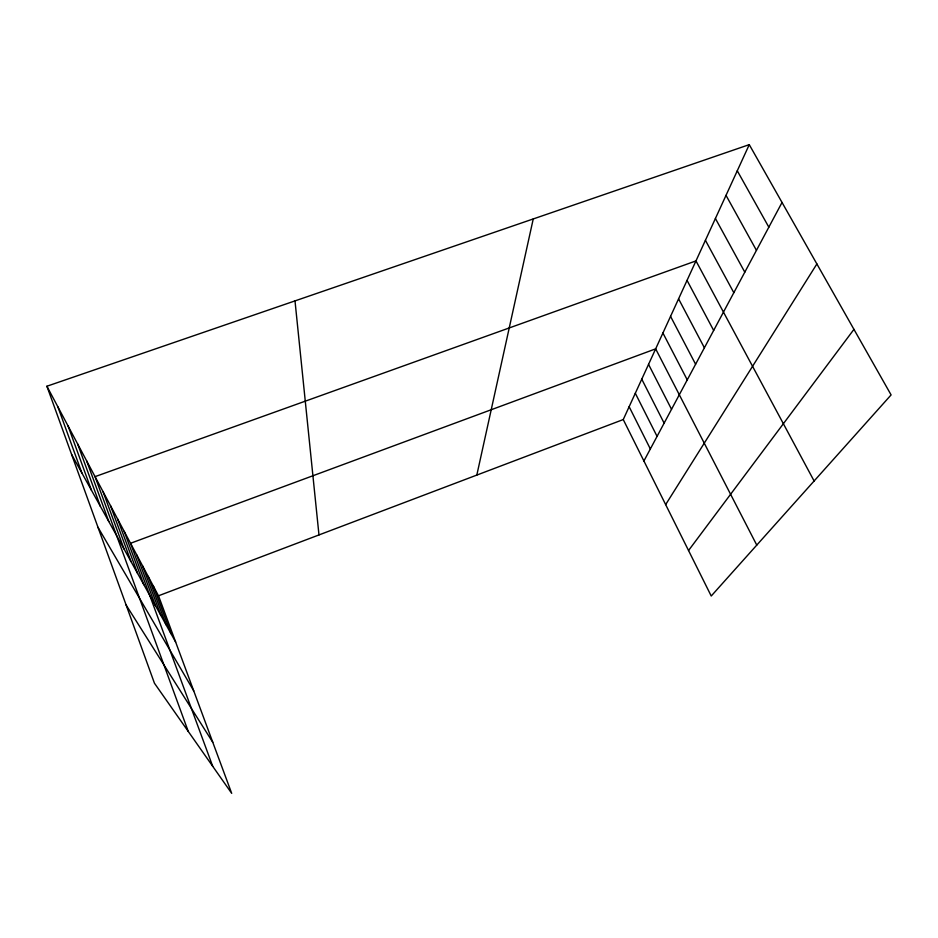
<?xml version="1.0" encoding="UTF-8"?>
<svg xmlns="http://www.w3.org/2000/svg" width="938" height="938" viewBox="0 0 938 938"><rect width="100%" height="100%" fill="white"/><g stroke="black" fill="none" stroke-linecap="round" stroke-linejoin="round"><path stroke-width="1.41" d="M476.821 475.085L533.241 218.941M623.254 419.556L749.263 144.64L891.1 394.921L711.227 596.017L623.254 419.556L158.51 595.782L46.9 386.233L749.263 144.64M643.914 460.992L782.034 202.467M665.652 504.609L816.881 263.953M688.539 550.512L853.943 329.355M126.126 605.022L212.774 742.286M97.974 527.285L193.732 690.86M737.28 170.798L768.832 227.172M726.024 195.362L756.45 250.352M71.616 454.473L175.652 642.061M715.413 218.495L744.795 272.161M705.423 240.304L733.821 292.703M814.114 480.995L695.984 260.905L95.055 476.645L188.257 731.429M687.05 280.392L713.666 330.434M678.584 298.847L704.391 347.787M670.553 316.376L695.597 364.249M662.92 333.013L687.249 379.878M756.778 545.107L655.662 348.854L130.546 543.278L212.703 766.276M648.545 364.378L671.526 409.296M641.768 379.163L664.127 423.155M635.307 393.257L657.069 436.369M629.14 406.705L650.339 448.962M158.51 595.782L231.698 793.36L154.453 683.227L46.9 386.233M153.469 586.309L170.974 633.631M148.169 576.354L166.061 624.767M142.599 565.895L160.89 615.445M136.725 554.886L155.45 605.62M124.215 531.389L143.819 584.655M117.531 518.843L137.593 573.446M110.473 505.582L131.015 561.581M102.992 491.535L124.051 549.023M86.624 460.828L108.785 521.505M77.655 443.979L100.401 506.391M68.087 426.016L91.455 490.257M57.863 406.811L81.887 472.987M295.001 300.899L318.979 534.941"/></g></svg>
